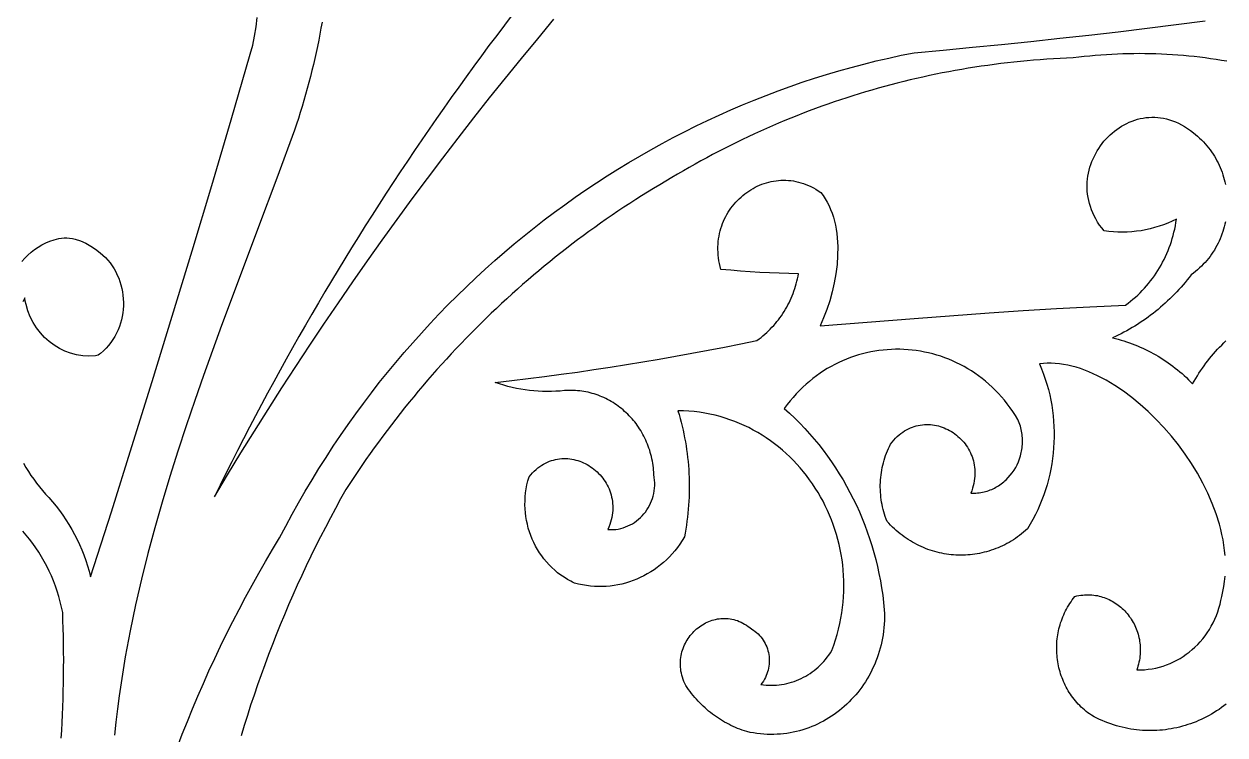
# Model space of a CAD drawing. Extents: x -425 to 425, y -1100 to 1100.
# Drawn here: x -97.9 to 89.3, y -307.8 to -197 of the extents above; entities that cross this region are included whole.
import ezdxf

# ---------------------------------------------------------------- set-up
doc = ezdxf.new("R2010")
doc.units = 0
doc.layers.add('LAYER_1', color=18, linetype='CONTINUOUS')

msp = doc.modelspace()

# ---------------------------------------------------------------- linework, layer by layer
at = {"layer": 'LAYER_1'}
for points in [[(-97.98, -265.43), (-97.6, -266.07), (-97.2, -266.7), (-96.79, -267.32), (-96.36, -267.92), (-95.92, -268.52), (-95.46, -269.1), (-94.99, -269.67), (-94.5, -270.23), (-94, -270.78), (-93.43, -271.44), (-92.87, -272.11), (-92.34, -272.81), (-91.83, -273.52), (-91.34, -274.24), (-90.87, -274.98), (-90.42, -275.74), (-90, -276.51), (-89.6, -277.29), (-89.23, -278.09), (-88.88, -278.9), (-88.55, -279.71), (-88.25, -280.55), (-87.97, -281.39), (-87.71, -282.24), (-87.49, -283.1), (-84.26, -272.97), (-81.06, -262.83), (-77.9, -252.67), (-74.78, -242.51), (-71.69, -232.33), (-68.63, -222.14), (-65.6, -211.94), (-62.61, -201.73), (-62.24, -200.32), (-61.94, -198.88), (-61.7, -197.43), (-61.53, -195.97)], [(-21.8, -195.6), (-23.01, -197.19), (-24.22, -198.78), (-25.42, -200.38), (-26.61, -201.99), (-27.79, -203.6), (-28.97, -205.22), (-30.14, -206.84), (-31.31, -208.47), (-32.46, -210.11), (-33.61, -211.75), (-34.75, -213.39), (-35.89, -215.04), (-37.01, -216.7), (-38.13, -218.36), (-39.24, -220.03), (-40.35, -221.7), (-41.45, -223.38), (-42.54, -225.07), (-43.62, -226.76), (-44.69, -228.45), (-45.76, -230.15), (-46.82, -231.86), (-47.87, -233.57), (-48.92, -235.28), (-49.96, -237), (-50.99, -238.73), (-52.01, -240.46), (-53.02, -242.2), (-54.03, -243.94), (-55.03, -245.68), (-56.02, -247.43), (-57, -249.19), (-57.98, -250.95), (-58.95, -252.72), (-59.91, -254.49), (-60.86, -256.27), (-61.81, -258.05), (-62.74, -259.83), (-63.67, -261.62), (-64.59, -263.42), (-65.51, -265.22), (-66.41, -267.02), (-67.31, -268.83), (-68.2, -270.65), (-66.15, -267.23), (-64.07, -263.82), (-61.97, -260.43), (-59.85, -257.06), (-57.7, -253.7), (-55.53, -250.36), (-53.34, -247.04), (-51.13, -243.74), (-48.89, -240.45), (-46.63, -237.18), (-44.35, -233.92), (-42.05, -230.68), (-39.72, -227.47), (-37.38, -224.26), (-35.01, -221.08), (-32.62, -217.91), (-30.21, -214.77), (-27.78, -211.64), (-25.32, -208.52), (-22.85, -205.43), (-20.35, -202.36), (-17.83, -199.3), (-15.29, -196.26)], [(-51.43, -196.7), (-51.6, -197.65), (-51.77, -198.6), (-51.95, -199.54), (-52.15, -200.49), (-52.35, -201.44), (-52.55, -202.38), (-52.77, -203.32), (-53, -204.26), (-53.23, -205.2), (-53.48, -206.13), (-53.73, -207.07), (-53.99, -208), (-54.26, -208.93), (-54.54, -209.86), (-54.83, -210.78), (-55.12, -211.71), (-55.43, -212.63), (-55.74, -213.54), (-58.49, -221.03), (-61.33, -228.6), (-64.21, -236.25), (-67.09, -243.96), (-68.5, -247.85), (-69.9, -251.75), (-71.27, -255.67), (-72.6, -259.6), (-73.9, -263.54), (-75.15, -267.5), (-76.34, -271.48), (-77.48, -275.46), (-78.56, -279.46), (-79.56, -283.48), (-80.49, -287.5), (-81.34, -291.53), (-82.1, -295.58), (-82.44, -297.6), (-82.76, -299.63), (-83.05, -301.66), (-83.32, -303.69), (-83.56, -305.73), (-83.77, -307.76)], [(-73.97, -309.62), (-73.21, -307.62), (-72.42, -305.63), (-71.61, -303.66), (-70.78, -301.69), (-69.93, -299.73), (-69.05, -297.78), (-68.16, -295.84), (-67.24, -293.91), (-66.3, -291.99), (-65.34, -290.08), (-64.36, -288.19), (-63.36, -286.3), (-62.34, -284.43), (-61.3, -282.57), (-60.23, -280.72), (-59.15, -278.88), (-58.04, -277.06), (-57.08, -275.21), (-56.09, -273.38), (-55.08, -271.57), (-54.05, -269.78), (-52.99, -268), (-51.91, -266.25), (-50.81, -264.51), (-49.69, -262.79), (-48.54, -261.09), (-47.38, -259.41), (-46.19, -257.74), (-44.98, -256.1), (-43.75, -254.48), (-42.51, -252.87), (-41.24, -251.28), (-39.95, -249.72), (-38.64, -248.17), (-37.31, -246.65), (-35.96, -245.14), (-34.6, -243.66), (-33.21, -242.2), (-31.81, -240.75), (-30.39, -239.33), (-28.95, -237.93), (-27.49, -236.56), (-26.01, -235.2), (-24.52, -233.86), (-23.01, -232.55), (-21.48, -231.26), (-19.94, -229.99), (-18.38, -228.75), (-16.8, -227.52), (-15.21, -226.32), (-13.6, -225.15), (-11.98, -223.99), (-10.34, -222.86), (-8.69, -221.76), (-7.02, -220.68), (-5.34, -219.62), (-3.64, -218.58), (-1.93, -217.57), (-0.2, -216.59), (1.54, -215.63), (3.29, -214.69), (5.06, -213.78), (6.84, -212.89), (8.63, -212.03), (10.43, -211.2), (12.25, -210.39), (14.08, -209.61), (15.92, -208.85), (17.77, -208.12), (19.63, -207.42), (21.5, -206.74), (23.39, -206.09), (25.29, -205.47), (27.19, -204.87), (29.11, -204.3), (31.03, -203.76), (32.97, -203.25), (34.92, -202.76), (36.87, -202.31), (38.83, -201.88), (40.81, -201.48), (45.35, -201.07), (49.9, -200.64), (54.44, -200.19), (58.99, -199.73), (63.53, -199.24), (68.06, -198.73), (72.6, -198.21), (77.13, -197.66), (81.66, -197.09), (86.19, -196.5)], [(89.56, -202.81), (88.72, -202.67), (87.87, -202.54), (87.03, -202.41), (86.18, -202.3), (85.33, -202.19), (84.48, -202.09), (83.63, -202), (82.78, -201.92), (81.93, -201.85), (81.07, -201.79), (80.22, -201.74), (79.36, -201.7), (78.51, -201.67), (77.65, -201.64), (76.79, -201.63), (75.93, -201.62), (75.07, -201.63), (74.22, -201.64), (73.36, -201.66), (72.5, -201.7), (71.64, -201.74), (70.78, -201.79), (69.92, -201.85), (69.06, -201.92), (68.2, -202), (67.34, -202.09), (66.48, -202.19), (65.62, -202.29), (64.59, -202.33), (63.56, -202.38), (62.53, -202.44), (61.5, -202.5), (60.48, -202.57), (59.45, -202.66), (58.43, -202.74), (57.4, -202.84), (56.38, -202.95), (55.36, -203.06), (54.34, -203.18), (53.32, -203.31), (52.3, -203.45), (51.29, -203.59), (50.27, -203.75), (49.26, -203.91), (48.24, -204.08), (47.23, -204.26), (46.22, -204.44), (45.22, -204.64), (44.21, -204.84), (43.21, -205.05), (42.2, -205.27), (41.2, -205.5), (40.2, -205.73), (39.21, -205.97), (38.21, -206.22), (37.22, -206.48), (36.22, -206.74), (35.24, -207.02), (34.25, -207.3), (33.26, -207.59), (32.28, -207.89), (31.3, -208.19), (30.32, -208.5), (29.34, -208.82), (28.37, -209.15), (27.4, -209.49), (26.43, -209.83), (25.46, -210.18), (24.49, -210.54), (23.53, -210.91), (22.57, -211.29), (21.62, -211.67), (20.66, -212.06), (19.71, -212.46), (18.76, -212.86), (17.81, -213.28), (16.87, -213.7), (15.93, -214.13), (14.99, -214.56), (14.06, -215.01), (13.13, -215.46), (12.2, -215.92), (11.27, -216.38), (10.35, -216.86), (9.43, -217.34), (8.51, -217.83), (7.6, -218.33), (6.69, -218.83), (5.79, -219.34), (4.88, -219.86), (3.98, -220.39), (3.09, -220.92), (2.14, -221.48), (1.19, -222.04), (0.24, -222.61), (-0.7, -223.18), (-1.63, -223.77), (-2.56, -224.36), (-3.49, -224.96), (-4.41, -225.56), (-5.32, -226.17), (-6.24, -226.79), (-7.14, -227.42), (-8.05, -228.05), (-8.94, -228.69), (-9.84, -229.33), (-10.73, -229.98), (-11.61, -230.64), (-12.49, -231.31), (-13.36, -231.98), (-14.23, -232.66), (-15.1, -233.34), (-15.96, -234.03), (-16.81, -234.73), (-17.66, -235.44), (-18.5, -236.15), (-19.34, -236.87), (-20.18, -237.59), (-21, -238.32), (-21.83, -239.06), (-22.65, -239.8), (-23.46, -240.55), (-24.27, -241.3), (-25.07, -242.07), (-25.87, -242.83), (-26.66, -243.61), (-27.44, -244.39), (-28.22, -245.17), (-29, -245.96), (-29.77, -246.76), (-30.53, -247.57), (-31.29, -248.38), (-32.04, -249.19), (-32.79, -250.01), (-33.53, -250.84), (-34.27, -251.68), (-35, -252.51), (-35.72, -253.36), (-36.44, -254.21), (-37.15, -255.07), (-37.86, -255.93), (-38.56, -256.8), (-39.26, -257.67), (-39.95, -258.55), (-40.63, -259.43), (-41.3, -260.32), (-41.98, -261.22), (-42.64, -262.12), (-43.3, -263.02), (-43.95, -263.93), (-44.6, -264.85), (-45.24, -265.77), (-45.87, -266.7), (-46.5, -267.63), (-47.12, -268.57), (-47.73, -269.51), (-48.55, -270.98), (-49.35, -272.45), (-50.14, -273.92), (-50.92, -275.41), (-51.68, -276.89), (-52.43, -278.39), (-53.17, -279.89), (-53.89, -281.4), (-54.6, -282.92), (-55.29, -284.44), (-55.97, -285.96), (-56.64, -287.5), (-57.3, -289.03), (-57.94, -290.58), (-58.56, -292.13), (-59.17, -293.68), (-59.77, -295.24), (-60.36, -296.81), (-60.93, -298.38), (-61.48, -299.95), (-62.03, -301.53), (-62.56, -303.12), (-63.07, -304.71), (-63.57, -306.3), (-64.06, -307.9)], [(89.27, -279.81), (89.2, -279), (89.09, -278.18), (88.96, -277.37), (88.8, -276.55), (88.61, -275.74), (88.39, -274.92), (87.89, -273.3), (87.29, -271.69), (86.6, -270.1), (85.83, -268.53), (84.98, -266.99), (84.06, -265.48), (83.07, -264), (82.02, -262.57), (80.91, -261.19), (79.75, -259.87), (78.55, -258.6), (77.32, -257.39), (76.05, -256.26), (74.75, -255.2), (73.43, -254.22), (72.1, -253.32), (70.76, -252.51), (69.41, -251.8), (68.07, -251.2), (66.73, -250.69), (66.07, -250.48), (65.41, -250.3), (64.76, -250.15), (64.11, -250.03), (63.46, -249.93), (62.83, -249.87), (62.2, -249.84), (61.58, -249.85), (60.97, -249.88), (60.37, -249.95), (60.7, -250.74), (61, -251.53), (61.27, -252.33), (61.52, -253.13), (61.75, -253.94), (61.95, -254.76), (62.12, -255.58), (62.27, -256.4), (62.39, -257.23), (62.49, -258.06), (62.57, -258.89), (62.62, -259.72), (62.65, -260.55), (62.65, -261.38), (62.62, -262.22), (62.57, -263.05), (62.5, -263.87), (62.4, -264.7), (62.28, -265.52), (62.14, -266.34), (61.97, -267.15), (61.77, -267.96), (61.55, -268.77), (61.31, -269.56), (61.04, -270.35), (60.75, -271.13), (60.43, -271.91), (60.09, -272.67), (59.73, -273.43), (59.34, -274.18), (58.93, -274.91), (58.49, -275.64), (58.19, -275.91), (57.88, -276.17), (57.57, -276.42), (57.26, -276.67), (56.94, -276.9), (56.62, -277.13), (56.29, -277.34), (55.96, -277.55), (55.62, -277.75), (55.28, -277.93), (54.94, -278.11), (54.6, -278.28), (54.25, -278.44), (53.9, -278.59), (53.55, -278.73), (53.2, -278.86), (52.84, -278.99), (52.48, -279.1), (52.12, -279.2), (51.76, -279.3), (51.39, -279.39), (51.03, -279.46), (50.66, -279.53), (50.29, -279.59), (49.92, -279.64), (49.55, -279.68), (49.18, -279.71), (48.81, -279.73), (48.44, -279.74), (48.07, -279.74), (47.7, -279.74), (47.33, -279.72), (46.96, -279.7), (46.59, -279.67), (46.22, -279.62), (45.85, -279.57), (45.49, -279.51), (45.12, -279.44), (44.76, -279.36), (44.4, -279.28), (44.04, -279.18), (43.68, -279.07), (43.32, -278.96), (42.97, -278.84), (42.62, -278.7), (42.27, -278.56), (41.92, -278.41), (41.58, -278.25), (41.24, -278.08), (40.9, -277.9), (40.57, -277.72), (40.24, -277.52), (39.91, -277.32), (39.59, -277.1), (39.27, -276.88), (38.96, -276.65), (38.65, -276.41), (38.34, -276.16), (38.04, -275.9), (37.75, -275.64), (37.46, -275.36), (37.17, -275.07), (36.89, -274.78), (36.62, -274.48), (36.47, -274.11), (36.34, -273.74), (36.22, -273.37), (36.11, -273), (36.01, -272.62), (35.92, -272.24), (35.84, -271.86), (35.76, -271.48), (35.71, -271.1), (35.66, -270.71), (35.62, -270.33), (35.59, -269.94), (35.57, -269.56), (35.56, -269.17), (35.56, -268.78), (35.58, -268.4), (35.6, -268.01), (35.63, -267.63), (35.68, -267.24), (35.73, -266.86), (35.79, -266.48), (35.87, -266.1), (35.95, -265.72), (36.05, -265.35), (36.15, -264.97), (36.27, -264.6), (36.39, -264.23), (36.53, -263.87), (36.67, -263.51), (36.83, -263.15), (36.99, -262.8), (37.17, -262.45), (37.42, -262.12), (37.67, -261.82), (37.94, -261.53), (38.21, -261.27), (38.48, -261.02), (38.76, -260.79), (39.05, -260.58), (39.34, -260.39), (39.64, -260.21), (39.94, -260.06), (40.24, -259.92), (40.55, -259.79), (40.85, -259.69), (41.17, -259.6), (41.48, -259.53), (41.79, -259.47), (42.11, -259.43), (42.42, -259.4), (42.74, -259.39), (43.05, -259.39), (43.37, -259.41), (43.68, -259.44), (43.99, -259.49), (44.3, -259.55), (44.6, -259.62), (44.91, -259.71), (45.21, -259.81), (45.5, -259.92), (45.79, -260.05), (46.08, -260.18), (46.36, -260.33), (46.63, -260.49), (46.9, -260.66), (47.16, -260.85), (47.41, -261.04), (47.66, -261.24), (47.9, -261.46), (48.13, -261.68), (48.35, -261.91), (48.56, -262.16), (48.76, -262.41), (48.95, -262.67), (49.13, -262.94), (49.3, -263.22), (49.46, -263.5), (49.61, -263.79), (49.74, -264.1), (49.86, -264.4), (49.97, -264.72), (50.06, -265.04), (50.14, -265.37), (50.2, -265.7), (50.25, -266.04), (50.28, -266.39), (50.3, -266.74), (50.3, -267.09), (50.28, -267.45), (50.25, -267.82), (50.2, -268.18), (50.13, -268.56), (50.04, -268.93), (49.93, -269.31), (49.8, -269.7), (49.65, -270.08), (49.92, -270.09), (50.19, -270.09), (50.45, -270.08), (50.71, -270.06), (50.97, -270.03), (51.23, -269.99), (51.48, -269.94), (51.72, -269.89), (51.97, -269.83), (52.21, -269.76), (52.45, -269.68), (52.68, -269.59), (52.91, -269.5), (53.13, -269.4), (53.36, -269.29), (53.57, -269.17), (53.79, -269.05), (53.99, -268.92), (54.2, -268.79), (54.4, -268.65), (54.59, -268.5), (54.78, -268.34), (54.97, -268.18), (55.15, -268.02), (55.49, -267.67), (55.81, -267.3), (56.12, -266.92), (56.39, -266.51), (56.65, -266.09), (56.87, -265.65), (57.08, -265.2), (57.25, -264.73), (57.4, -264.26), (57.47, -264.02), (57.53, -263.77), (57.57, -263.52), (57.62, -263.28), (57.65, -263.02), (57.68, -262.77), (57.7, -262.52), (57.71, -262.26), (57.71, -262.01), (57.71, -261.75), (57.7, -261.49), (57.68, -261.23), (57.65, -260.97), (57.61, -260.71), (57.57, -260.45), (57.51, -260.19), (57.45, -259.93), (57.38, -259.67), (57.3, -259.41), (57.21, -259.15), (57.11, -258.89), (57, -258.63), (56.61, -257.99), (56.2, -257.37), (55.78, -256.77), (55.35, -256.19), (54.9, -255.62), (54.44, -255.08), (53.96, -254.56), (53.47, -254.05), (52.97, -253.56), (52.46, -253.1), (51.94, -252.65), (51.41, -252.22), (50.86, -251.81), (50.31, -251.42), (49.75, -251.05), (49.18, -250.7), (48.6, -250.36), (48.01, -250.05), (47.42, -249.76), (46.82, -249.48), (46.21, -249.23), (45.6, -248.99), (44.98, -248.77), (44.35, -248.58), (43.73, -248.4), (43.09, -248.24), (42.46, -248.1), (41.82, -247.98), (41.17, -247.88), (40.53, -247.8), (39.88, -247.74), (39.24, -247.7), (38.59, -247.68), (37.94, -247.68), (37.29, -247.7), (36.64, -247.74), (36, -247.79), (35.35, -247.87), (34.71, -247.97), (34.07, -248.09), (33.43, -248.22), (32.79, -248.38), (32.16, -248.56), (31.53, -248.75), (30.91, -248.97), (30.29, -249.2), (29.68, -249.46), (29.08, -249.74), (28.48, -250.03), (27.89, -250.35), (27.3, -250.69), (26.72, -251.04), (26.16, -251.42), (25.6, -251.82), (25.05, -252.23), (24.51, -252.67), (23.98, -253.13), (23.46, -253.6), (22.95, -254.1), (22.46, -254.62), (21.97, -255.16), (21.5, -255.72), (21.04, -256.29), (20.6, -256.89), (21.43, -257.64), (22.23, -258.41), (23.02, -259.2), (23.79, -260.01), (24.53, -260.83), (25.26, -261.67), (25.97, -262.53), (26.65, -263.41), (27.31, -264.3), (27.96, -265.21), (28.58, -266.13), (29.17, -267.07), (29.75, -268.02), (30.3, -268.99), (30.83, -269.97), (31.34, -270.96), (31.83, -271.97), (32.29, -272.98), (32.72, -274.01), (33.14, -275.05), (33.53, -276.1), (33.89, -277.16), (34.24, -278.24), (34.55, -279.32), (34.85, -280.41), (35.11, -281.5), (35.35, -282.61), (35.57, -283.72), (35.76, -284.84), (35.93, -285.97), (36.06, -287.11), (36.18, -288.25), (36.2, -288.82), (36.2, -289.38), (36.19, -289.94), (36.16, -290.5), (36.12, -291.05), (36.06, -291.59), (35.98, -292.14), (35.89, -292.67), (35.79, -293.2), (35.67, -293.72), (35.54, -294.24), (35.4, -294.75), (35.24, -295.26), (35.06, -295.75), (34.88, -296.24), (34.68, -296.73), (34.47, -297.2), (34.25, -297.67), (34.01, -298.13), (33.76, -298.58), (33.5, -299.03), (33.23, -299.46), (32.95, -299.89), (32.66, -300.31), (32.36, -300.71), (32.04, -301.11), (31.72, -301.5), (31.38, -301.88), (31.04, -302.25), (30.69, -302.61), (30.32, -302.96), (29.95, -303.3), (29.57, -303.63), (29.18, -303.94), (28.78, -304.25), (28.38, -304.54), (27.97, -304.82), (27.55, -305.09), (27.12, -305.35), (26.68, -305.6), (26.24, -305.83), (25.79, -306.05), (25.34, -306.26), (24.88, -306.45), (24.41, -306.63), (23.94, -306.8), (23.46, -306.95), (22.98, -307.09), (22.49, -307.21), (22, -307.32), (21.5, -307.42), (21, -307.5), (20.49, -307.56), (19.98, -307.61), (19.47, -307.65), (18.95, -307.67), (18.44, -307.67), (17.92, -307.66), (17.39, -307.63), (16.87, -307.58), (16.34, -307.52), (15.81, -307.43), (15.28, -307.34), (14.74, -307.22), (14.38, -307.11), (14.03, -306.98), (13.67, -306.85), (13.32, -306.72), (12.97, -306.57), (12.63, -306.42), (12.29, -306.26), (11.95, -306.09), (11.62, -305.91), (11.29, -305.73), (10.97, -305.54), (10.65, -305.34), (10.33, -305.14), (10.02, -304.93), (9.71, -304.71), (9.4, -304.49), (9.11, -304.26), (8.81, -304.02), (8.52, -303.78), (8.24, -303.53), (7.96, -303.27), (7.68, -303.01), (7.41, -302.74), (7.15, -302.46), (6.89, -302.18), (6.64, -301.89), (6.39, -301.6), (6.15, -301.3), (5.91, -301), (5.68, -300.69), (5.46, -300.37), (5.24, -300.05), (5.09, -299.73), (4.95, -299.41), (4.83, -299.09), (4.72, -298.77), (4.63, -298.45), (4.56, -298.13), (4.5, -297.82), (4.45, -297.5), (4.42, -297.19), (4.41, -296.88), (4.4, -296.58), (4.41, -296.27), (4.44, -295.97), (4.47, -295.68), (4.52, -295.38), (4.58, -295.1), (4.65, -294.81), (4.74, -294.53), (4.83, -294.26), (4.94, -293.99), (5.05, -293.72), (5.18, -293.46), (5.32, -293.21), (5.46, -292.96), (5.62, -292.72), (5.78, -292.49), (5.95, -292.26), (6.14, -292.04), (6.32, -291.83), (6.52, -291.62), (6.73, -291.43), (6.94, -291.24), (7.15, -291.06), (7.38, -290.89), (7.61, -290.73), (7.85, -290.58), (8.09, -290.44), (8.33, -290.3), (8.58, -290.18), (8.84, -290.07), (9.1, -289.97), (9.37, -289.88), (9.63, -289.8), (9.9, -289.74), (10.18, -289.68), (10.45, -289.64), (10.73, -289.61), (11.01, -289.59), (11.3, -289.59), (11.58, -289.59), (11.86, -289.62), (12.15, -289.65), (12.44, -289.7), (12.72, -289.77), (13.01, -289.85), (13.29, -289.94), (13.58, -290.05), (13.86, -290.17), (14.14, -290.31), (14.42, -290.47), (14.7, -290.64), (14.97, -290.83), (15.25, -291.03), (15.52, -291.25), (15.79, -291.43), (16.04, -291.61), (16.29, -291.81), (16.52, -292.02), (16.74, -292.24), (16.94, -292.47), (17.13, -292.71), (17.3, -292.96), (17.46, -293.22), (17.61, -293.49), (17.74, -293.76), (17.86, -294.04), (17.96, -294.33), (18.05, -294.62), (18.12, -294.91), (18.18, -295.21), (18.22, -295.51), (18.24, -295.81), (18.26, -296.12), (18.25, -296.42), (18.23, -296.73), (18.2, -297.03), (18.15, -297.33), (18.08, -297.63), (18, -297.93), (17.9, -298.22), (17.78, -298.51), (17.65, -298.8), (17.5, -299.08), (17.33, -299.35), (17.15, -299.62), (16.95, -299.87), (17.36, -299.93), (17.77, -299.97), (18.17, -299.99), (18.58, -300), (18.98, -300), (19.38, -299.97), (19.78, -299.94), (20.18, -299.88), (20.58, -299.82), (20.97, -299.74), (21.35, -299.64), (21.74, -299.53), (22.11, -299.41), (22.49, -299.27), (22.86, -299.12), (23.22, -298.95), (23.58, -298.77), (23.93, -298.58), (24.27, -298.38), (24.61, -298.16), (24.94, -297.93), (25.26, -297.69), (25.58, -297.43), (25.89, -297.17), (26.18, -296.89), (26.47, -296.6), (26.75, -296.29), (27.02, -295.98), (27.28, -295.65), (27.53, -295.32), (27.77, -294.97), (28, -294.61), (28.3, -293.77), (28.58, -292.94), (28.83, -292.1), (29.05, -291.26), (29.25, -290.41), (29.41, -289.57), (29.56, -288.73), (29.67, -287.89), (29.76, -287.06), (29.83, -286.22), (29.87, -285.39), (29.88, -284.56), (29.87, -283.73), (29.84, -282.91), (29.78, -282.09), (29.7, -281.27), (29.59, -280.47), (29.46, -279.66), (29.31, -278.87), (29.14, -278.08), (28.95, -277.29), (28.73, -276.52), (28.49, -275.75), (28.23, -274.99), (27.95, -274.25), (27.65, -273.51), (27.33, -272.78), (26.99, -272.06), (26.63, -271.35), (26.25, -270.65), (25.85, -269.97), (25.43, -269.3), (25, -268.64), (24.54, -267.99), (24.07, -267.36), (23.58, -266.75), (23.07, -266.14), (22.55, -265.56), (22.01, -264.99), (21.46, -264.43), (20.88, -263.89), (20.3, -263.37), (19.69, -262.87), (19.07, -262.38), (18.44, -261.92), (17.79, -261.47), (17.13, -261.04), (16.46, -260.64), (15.77, -260.25), (15.07, -259.88), (14.35, -259.54), (13.62, -259.22), (12.89, -258.92), (12.13, -258.64), (11.37, -258.39), (10.6, -258.16), (9.81, -257.95), (9.01, -257.77), (8.21, -257.62), (7.39, -257.49), (6.56, -257.39), (5.73, -257.31), (4.88, -257.26), (4.03, -257.24), (4.2, -257.84), (4.37, -258.44), (4.53, -259.04), (4.68, -259.64), (4.82, -260.25), (4.95, -260.86), (5.07, -261.47), (5.18, -262.08), (5.28, -262.69), (5.38, -263.3), (5.46, -263.92), (5.53, -264.53), (5.6, -265.15), (5.65, -265.77), (5.7, -266.39), (5.74, -267.01), (5.76, -267.63), (5.78, -268.25), (5.79, -268.87), (5.78, -269.49), (5.77, -270.11), (5.75, -270.73), (5.72, -271.35), (5.68, -271.97), (5.63, -272.59), (5.57, -273.21), (5.51, -273.83), (5.43, -274.45), (5.34, -275.06), (5.24, -275.68), (5.14, -276.3), (5.02, -276.91), (4.68, -277.47), (4.32, -278.02), (3.94, -278.54), (3.54, -279.05), (3.12, -279.53), (2.69, -280), (2.24, -280.45), (1.78, -280.87), (1.3, -281.27), (0.81, -281.66), (0.3, -282.02), (-0.22, -282.36), (-0.75, -282.67), (-1.29, -282.97), (-1.84, -283.24), (-2.4, -283.49), (-2.97, -283.71), (-3.55, -283.91), (-4.13, -284.09), (-4.72, -284.24), (-5.32, -284.37), (-5.92, -284.48), (-6.53, -284.55), (-7.14, -284.61), (-7.76, -284.63), (-8.38, -284.64), (-9, -284.61), (-9.62, -284.56), (-10.24, -284.48), (-10.86, -284.38), (-11.48, -284.24), (-12.1, -284.08), (-12.39, -283.95), (-12.66, -283.81), (-13.21, -283.51), (-13.73, -283.19), (-14.23, -282.84), (-14.72, -282.47), (-15.18, -282.08), (-15.63, -281.67), (-16.06, -281.25), (-16.46, -280.8), (-16.85, -280.34), (-17.21, -279.86), (-17.55, -279.36), (-17.87, -278.85), (-18.16, -278.32), (-18.43, -277.79), (-18.68, -277.24), (-18.91, -276.68), (-19.11, -276.1), (-19.29, -275.52), (-19.44, -274.94), (-19.57, -274.34), (-19.67, -273.74), (-19.74, -273.13), (-19.79, -272.51), (-19.81, -271.9), (-19.8, -271.27), (-19.77, -270.65), (-19.71, -270.03), (-19.62, -269.4), (-19.5, -268.78), (-19.35, -268.16), (-19.17, -267.54), (-18.91, -267.22), (-18.64, -266.93), (-18.37, -266.65), (-18.09, -266.39), (-17.8, -266.16), (-17.51, -265.94), (-17.21, -265.74), (-16.91, -265.56), (-16.61, -265.39), (-16.3, -265.25), (-15.99, -265.12), (-15.67, -265.01), (-15.36, -264.92), (-15.04, -264.84), (-14.73, -264.78), (-14.41, -264.74), (-14.09, -264.71), (-13.77, -264.69), (-13.45, -264.7), (-13.14, -264.71), (-12.82, -264.75), (-12.51, -264.79), (-12.2, -264.85), (-11.89, -264.92), (-11.58, -265.01), (-11.28, -265.11), (-10.99, -265.23), (-10.69, -265.35), (-10.41, -265.49), (-10.12, -265.64), (-9.85, -265.8), (-9.58, -265.97), (-9.32, -266.16), (-9.06, -266.35), (-8.81, -266.56), (-8.57, -266.77), (-8.34, -267), (-8.12, -267.23), (-7.9, -267.48), (-7.7, -267.73), (-7.51, -267.99), (-7.33, -268.26), (-7.15, -268.54), (-7, -268.83), (-6.85, -269.12), (-6.71, -269.42), (-6.59, -269.73), (-6.48, -270.04), (-6.39, -270.37), (-6.31, -270.69), (-6.24, -271.03), (-6.19, -271.37), (-6.15, -271.71), (-6.13, -272.06), (-6.13, -272.41), (-6.14, -272.77), (-6.17, -273.13), (-6.22, -273.5), (-6.29, -273.87), (-6.37, -274.24), (-6.48, -274.61), (-6.6, -274.99), (-6.75, -275.37), (-6.91, -275.75), (-6.49, -275.77), (-6.08, -275.76), (-5.67, -275.73), (-5.27, -275.67), (-4.88, -275.59), (-4.5, -275.48), (-4.13, -275.35), (-3.76, -275.2), (-3.41, -275.03), (-3.07, -274.84), (-2.74, -274.64), (-2.42, -274.41), (-2.12, -274.16), (-1.83, -273.9), (-1.56, -273.63), (-1.3, -273.33), (-1.05, -273.02), (-0.83, -272.7), (-0.62, -272.37), (-0.42, -272.02), (-0.25, -271.66), (-0.09, -271.3), (0.04, -270.92), (0.16, -270.53), (0.25, -270.13), (0.32, -269.73), (0.37, -269.32), (0.4, -268.9), (0.41, -268.48), (0.39, -268.05), (0.34, -267.62), (0.27, -267.19), (0.25, -266.83), (0.23, -266.47), (0.19, -266.12), (0.15, -265.77), (0.1, -265.42), (0.04, -265.08), (-0.03, -264.73), (-0.1, -264.4), (-0.19, -264.06), (-0.28, -263.73), (-0.38, -263.4), (-0.49, -263.08), (-0.6, -262.76), (-0.72, -262.44), (-0.85, -262.13), (-0.99, -261.82), (-1.13, -261.52), (-1.28, -261.22), (-1.44, -260.93), (-1.6, -260.64), (-1.77, -260.35), (-1.95, -260.07), (-2.13, -259.79), (-2.32, -259.52), (-2.51, -259.26), (-2.71, -259), (-2.92, -258.75), (-3.13, -258.5), (-3.35, -258.25), (-3.58, -258.02), (-3.81, -257.78), (-4.04, -257.56), (-4.28, -257.34), (-4.52, -257.13), (-4.77, -256.92), (-5.03, -256.72), (-5.29, -256.52), (-5.55, -256.34), (-5.82, -256.15), (-6.09, -255.98), (-6.37, -255.81), (-6.65, -255.65), (-6.94, -255.5), (-7.22, -255.35), (-7.52, -255.21), (-7.81, -255.08), (-8.11, -254.96), (-8.42, -254.84), (-8.72, -254.74), (-9.03, -254.63), (-9.35, -254.54), (-9.66, -254.46), (-9.98, -254.38), (-10.31, -254.31), (-10.63, -254.25), (-10.96, -254.2), (-11.29, -254.16), (-11.62, -254.13), (-11.95, -254.1), (-12.29, -254.09), (-12.63, -254.08), (-12.97, -254.08), (-13.31, -254.1), (-13.65, -254.12), (-14.33, -254.18), (-15.02, -254.22), (-15.7, -254.25), (-16.38, -254.25), (-17.07, -254.24), (-17.75, -254.21), (-18.43, -254.16), (-19.11, -254.09), (-19.79, -254), (-20.46, -253.89), (-21.13, -253.77), (-21.8, -253.62), (-22.47, -253.46), (-23.13, -253.28), (-23.79, -253.07), (-24.44, -252.86), (-21.88, -252.56), (-19.31, -252.25), (-16.75, -251.92), (-14.19, -251.57), (-11.64, -251.22), (-9.08, -250.84), (-6.53, -250.46), (-3.98, -250.05), (-1.43, -249.64), (1.12, -249.21), (3.66, -248.76), (6.2, -248.3), (8.74, -247.82), (11.28, -247.33), (13.81, -246.82), (16.34, -246.3), (16.66, -246.07), (16.97, -245.83), (17.27, -245.59), (17.57, -245.33), (17.85, -245.07), (18.14, -244.81), (18.41, -244.53), (18.68, -244.25), (18.94, -243.97), (19.2, -243.67), (19.45, -243.37), (19.69, -243.07), (19.92, -242.75), (20.15, -242.44), (20.36, -242.11), (20.57, -241.78), (20.78, -241.45), (20.97, -241.11), (21.16, -240.77), (21.34, -240.42), (21.51, -240.06), (21.67, -239.71), (21.82, -239.34), (21.97, -238.98), (22.1, -238.61), (22.23, -238.23), (22.35, -237.85), (22.46, -237.47), (22.56, -237.08), (22.66, -236.7), (22.74, -236.3), (22.82, -235.91), (21.3, -235.87), (19.79, -235.83), (18.28, -235.76), (16.77, -235.69), (15.26, -235.59), (13.75, -235.49), (12.24, -235.37), (10.73, -235.23), (10.61, -234.78), (10.5, -234.33), (10.42, -233.88), (10.35, -233.44), (10.3, -233), (10.27, -232.56), (10.25, -232.13), (10.26, -231.7), (10.28, -231.28), (10.31, -230.86), (10.36, -230.45), (10.43, -230.04), (10.51, -229.64), (10.6, -229.24), (10.71, -228.85), (10.84, -228.47), (10.98, -228.09), (11.13, -227.73), (11.29, -227.36), (11.47, -227.01), (11.66, -226.67), (11.86, -226.33), (12.07, -226), (12.29, -225.68), (12.53, -225.37), (12.77, -225.07), (13.03, -224.77), (13.29, -224.49), (13.57, -224.22), (13.85, -223.96), (14.14, -223.71), (14.44, -223.47), (14.75, -223.24), (15.06, -223.02), (15.39, -222.82), (15.72, -222.62), (16.05, -222.44), (16.39, -222.27), (16.74, -222.12), (17.1, -221.98), (17.45, -221.85), (17.82, -221.73), (18.18, -221.63), (18.56, -221.55), (18.93, -221.48), (19.31, -221.42), (19.69, -221.38), (20.07, -221.35), (20.46, -221.34), (20.85, -221.35), (21.24, -221.37), (21.63, -221.41), (22.02, -221.46), (22.41, -221.53), (22.8, -221.62), (23.19, -221.73), (23.58, -221.85), (23.97, -222), (24.36, -222.16), (24.75, -222.34), (25.13, -222.54), (25.51, -222.76), (25.89, -223), (26.27, -223.25), (26.64, -223.74), (26.98, -224.25), (27.29, -224.77), (27.57, -225.32), (27.82, -225.89), (28.05, -226.48), (28.24, -227.09), (28.42, -227.71), (28.56, -228.34), (28.68, -228.99), (28.78, -229.65), (28.85, -230.32), (28.93, -231.68), (28.91, -233.08), (28.82, -234.49), (28.64, -235.91), (28.39, -237.33), (28.06, -238.73), (27.67, -240.12), (27.22, -241.47), (26.72, -242.77), (26.16, -244.03), (40.81, -242.87), (52.54, -242), (57.82, -241.64), (62.99, -241.33), (68.23, -241.06), (73.76, -240.81), (74.16, -240.51), (74.55, -240.2), (74.93, -239.89), (75.3, -239.56), (75.67, -239.23), (76.03, -238.88), (76.37, -238.53), (76.71, -238.17), (77.04, -237.8), (77.36, -237.42), (77.67, -237.03), (77.97, -236.64), (78.26, -236.24), (78.53, -235.83), (78.8, -235.41), (79.06, -234.99), (79.31, -234.56), (79.55, -234.12), (79.78, -233.68), (79.99, -233.23), (80.2, -232.77), (80.39, -232.31), (80.57, -231.84), (80.75, -231.37), (80.91, -230.89), (81.05, -230.41), (81.19, -229.93), (81.32, -229.43), (81.43, -228.94), (81.53, -228.44), (81.62, -227.94), (81.7, -227.43), (81.03, -227.74), (80.36, -228.03), (79.68, -228.29), (79, -228.52), (78.3, -228.73), (77.6, -228.91), (76.9, -229.07), (76.19, -229.2), (75.47, -229.3), (74.76, -229.37), (74.04, -229.42), (73.31, -229.44), (72.59, -229.43), (71.87, -229.39), (71.15, -229.33), (70.42, -229.24), (70.06, -228.78), (69.72, -228.32), (69.41, -227.85), (69.13, -227.38), (68.88, -226.9), (68.66, -226.43), (68.46, -225.95), (68.29, -225.46), (68.15, -224.98), (68.03, -224.5), (67.93, -224.01), (67.86, -223.53), (67.81, -223.05), (67.79, -222.57), (67.79, -222.1), (67.81, -221.62), (67.85, -221.15), (67.92, -220.69), (68, -220.22), (68.1, -219.77), (68.23, -219.32), (68.37, -218.88), (68.53, -218.44), (68.71, -218.01), (68.91, -217.59), (69.12, -217.18), (69.35, -216.78), (69.59, -216.39), (69.85, -216.01), (70.12, -215.64), (70.41, -215.28), (70.72, -214.94), (71.03, -214.61), (71.36, -214.29), (71.7, -213.99), (72.05, -213.7), (72.41, -213.42), (72.78, -213.16), (73.16, -212.92), (73.55, -212.7), (73.95, -212.49), (74.36, -212.3), (74.78, -212.13), (75.2, -211.98), (75.63, -211.85), (76.07, -211.74), (76.51, -211.66), (76.95, -211.59), (77.4, -211.55), (77.86, -211.53), (78.32, -211.53), (78.78, -211.55), (79.24, -211.61), (79.71, -211.68), (80.17, -211.79), (80.64, -211.91), (81.11, -212.07), (81.58, -212.25), (82.04, -212.47), (82.51, -212.71), (82.97, -212.98), (83.43, -213.28), (83.89, -213.61), (84.34, -213.97), (84.68, -214.23), (85, -214.5), (85.31, -214.78), (85.61, -215.07), (85.9, -215.36), (86.17, -215.66), (86.44, -215.97), (86.7, -216.29), (86.94, -216.61), (87.18, -216.93), (87.4, -217.27), (87.62, -217.6), (87.82, -217.95), (88.01, -218.3), (88.19, -218.65), (88.36, -219.01), (88.52, -219.37), (88.67, -219.73), (88.81, -220.1), (88.94, -220.48), (89.06, -220.85), (89.16, -221.23), (89.26, -221.61), (89.34, -221.99)], [(89.34, -227.83), (89.25, -228.21), (89.15, -228.59), (89.05, -228.97), (88.93, -229.34), (88.8, -229.72), (88.66, -230.08), (88.51, -230.45), (88.35, -230.81), (88.18, -231.17), (88, -231.52), (87.81, -231.86), (87.61, -232.21), (87.39, -232.54), (87.17, -232.87), (86.94, -233.2), (86.69, -233.52), (86.44, -233.83), (86.17, -234.14), (85.89, -234.44), (85.61, -234.73), (85.31, -235.01), (85, -235.29), (84.68, -235.56), (84.35, -235.82), (84.01, -236.07), (83.7, -236.47), (83.39, -236.86), (83.07, -237.25), (82.75, -237.63), (82.42, -238.01), (82.08, -238.38), (81.74, -238.74), (81.4, -239.1), (81.05, -239.46), (80.69, -239.81), (80.33, -240.15), (79.97, -240.49), (79.6, -240.82), (79.22, -241.14), (78.84, -241.46), (78.46, -241.77), (78.07, -242.08), (77.68, -242.38), (77.28, -242.68), (76.88, -242.96), (76.47, -243.24), (76.06, -243.52), (75.65, -243.79), (75.23, -244.05), (74.81, -244.3), (74.38, -244.55), (73.95, -244.8), (73.52, -245.03), (73.08, -245.26), (72.64, -245.48), (72.2, -245.69), (71.75, -245.9), (72.19, -246.01), (72.63, -246.12), (73.07, -246.24), (73.51, -246.37), (73.94, -246.51), (74.37, -246.66), (74.79, -246.81), (75.22, -246.97), (75.64, -247.14), (76.06, -247.32), (76.47, -247.5), (76.88, -247.7), (77.29, -247.9), (77.69, -248.1), (78.09, -248.32), (78.49, -248.54), (78.88, -248.77), (79.27, -249.01), (79.65, -249.25), (80.03, -249.51), (80.41, -249.77), (80.78, -250.03), (81.15, -250.31), (81.51, -250.59), (81.87, -250.87), (82.22, -251.17), (82.57, -251.47), (82.91, -251.78), (83.25, -252.09), (83.58, -252.41), (83.91, -252.74), (84.23, -253.08), (84.47, -252.65), (84.71, -252.23), (84.96, -251.82), (85.21, -251.41), (85.47, -251.01), (85.74, -250.62), (86.02, -250.23), (86.3, -249.84), (86.58, -249.47), (86.87, -249.1), (87.17, -248.73), (87.48, -248.38), (87.79, -248.02), (88.1, -247.68), (88.42, -247.34), (88.75, -247.01), (89.08, -246.68), (89.42, -246.37)], [(-98.2, -234.02), (-97.74, -233.5), (-97.26, -233.01), (-96.75, -232.56), (-96.22, -232.14), (-95.67, -231.76), (-95.08, -231.42), (-94.47, -231.11), (-93.83, -230.84), (-93.15, -230.62), (-92.44, -230.43), (-92.03, -230.35), (-91.61, -230.31), (-91.19, -230.31), (-90.77, -230.35), (-90.34, -230.42), (-89.92, -230.52), (-89.08, -230.79), (-88.26, -231.16), (-87.48, -231.6), (-86.73, -232.1), (-86.03, -232.63), (-85.61, -233), (-85.2, -233.39), (-84.83, -233.8), (-84.47, -234.23), (-84.15, -234.68), (-83.85, -235.15), (-83.58, -235.63), (-83.34, -236.12), (-83.12, -236.62), (-82.93, -237.14), (-82.77, -237.66), (-82.64, -238.19), (-82.53, -238.73), (-82.45, -239.27), (-82.4, -239.82), (-82.37, -240.37), (-82.38, -240.92), (-82.41, -241.47), (-82.47, -242.01), (-82.56, -242.56), (-82.68, -243.1), (-82.83, -243.63), (-83.01, -244.15), (-83.21, -244.67), (-83.45, -245.18), (-83.71, -245.67), (-84.01, -246.16), (-84.33, -246.62), (-84.69, -247.08), (-85.07, -247.51), (-85.49, -247.93), (-85.93, -248.33), (-86.12, -248.46), (-86.32, -248.57), (-86.54, -248.64), (-86.76, -248.68), (-87.76, -248.73), (-88.73, -248.67), (-89.69, -248.52), (-90.62, -248.28), (-91.52, -247.95), (-92.37, -247.54), (-93.19, -247.05), (-93.96, -246.48), (-94.67, -245.83), (-95.33, -245.13), (-95.92, -244.35), (-96.45, -243.52), (-96.9, -242.63), (-97.27, -241.69), (-97.56, -240.71), (-97.67, -240.2), (-97.76, -239.68), (-98.06, -240.28)], [(-92.08, -308.25), (-92, -307.03), (-91.94, -305.81), (-91.88, -304.59), (-91.83, -303.37), (-91.79, -302.14), (-91.75, -300.92), (-91.73, -299.7), (-91.71, -298.48), (-91.7, -297.25), (-91.69, -296.03), (-91.7, -294.81), (-91.71, -293.58), (-91.74, -292.36), (-91.77, -291.14), (-91.8, -289.91), (-91.85, -288.69), (-92.02, -287.84), (-92.23, -287), (-92.45, -286.17), (-92.71, -285.36), (-92.98, -284.55), (-93.28, -283.76), (-93.61, -282.98), (-93.95, -282.21), (-94.32, -281.46), (-94.72, -280.72), (-95.13, -280), (-95.57, -279.3), (-96.03, -278.6), (-96.5, -277.93), (-97, -277.27), (-97.52, -276.63), (-98.06, -276.01)], [(89.46, -302.94), (89.09, -303.22), (88.72, -303.49), (88.34, -303.76), (87.96, -304.01), (87.58, -304.25), (87.18, -304.49), (86.79, -304.71), (86.39, -304.92), (85.98, -305.13), (85.58, -305.32), (85.16, -305.51), (84.75, -305.68), (84.33, -305.84), (83.91, -306), (83.48, -306.14), (83.05, -306.28), (82.62, -306.4), (82.19, -306.51), (81.75, -306.62), (81.31, -306.71), (80.87, -306.79), (80.43, -306.86), (79.98, -306.93), (79.54, -306.98), (79.09, -307.02), (78.64, -307.05), (78.19, -307.07), (77.74, -307.07), (77.29, -307.07), (76.84, -307.06), (76.39, -307.03), (75.94, -307), (75.49, -306.95), (75.04, -306.89), (74.59, -306.83), (74.14, -306.75), (73.69, -306.66), (73.24, -306.55), (72.8, -306.44), (72.35, -306.32), (71.91, -306.18), (71.46, -306.03), (71.02, -305.87), (70.59, -305.7), (70.15, -305.52), (69.72, -305.33), (69.29, -305.12), (68.86, -304.9), (68.44, -304.68), (68.16, -304.48), (67.89, -304.28), (67.62, -304.07), (67.36, -303.86), (67.11, -303.63), (66.87, -303.41), (66.64, -303.18), (66.41, -302.94), (66.19, -302.69), (65.97, -302.45), (65.77, -302.19), (65.57, -301.93), (65.37, -301.67), (65.19, -301.4), (65.01, -301.13), (64.84, -300.86), (64.68, -300.58), (64.53, -300.29), (64.38, -300.01), (64.24, -299.72), (64.11, -299.42), (63.98, -299.12), (63.87, -298.83), (63.76, -298.52), (63.65, -298.22), (63.56, -297.91), (63.47, -297.6), (63.4, -297.29), (63.32, -296.97), (63.26, -296.66), (63.21, -296.34), (63.16, -296.02), (63.12, -295.7), (63.09, -295.38), (63.06, -295.06), (63.05, -294.74), (63.04, -294.42), (63.04, -294.09), (63.04, -293.77), (63.06, -293.45), (63.08, -293.13), (63.12, -292.8), (63.15, -292.48), (63.2, -292.16), (63.26, -291.84), (63.32, -291.52), (63.39, -291.2), (63.48, -290.89), (63.56, -290.57), (63.66, -290.26), (63.77, -289.95), (63.88, -289.64), (64, -289.33), (64.13, -289.03), (64.27, -288.73), (64.42, -288.43), (64.57, -288.13), (64.73, -287.84), (64.91, -287.55), (65.09, -287.27), (65.28, -286.99), (65.47, -286.71), (65.68, -286.43), (65.89, -286.16), (66.2, -286.09), (66.5, -286.03), (66.79, -285.99), (67.09, -285.95), (67.39, -285.92), (67.68, -285.91), (67.97, -285.91), (68.26, -285.92), (68.54, -285.93), (68.82, -285.96), (69.1, -286), (69.38, -286.05), (69.65, -286.11), (69.92, -286.18), (70.19, -286.26), (70.45, -286.34), (70.71, -286.44), (70.97, -286.55), (71.22, -286.66), (71.46, -286.78), (71.7, -286.91), (71.94, -287.05), (72.17, -287.2), (72.4, -287.35), (72.62, -287.51), (72.84, -287.68), (73.05, -287.86), (73.25, -288.04), (73.45, -288.23), (73.65, -288.43), (73.83, -288.63), (74.02, -288.84), (74.19, -289.06), (74.36, -289.28), (74.52, -289.5), (74.67, -289.73), (74.82, -289.97), (74.96, -290.21), (75.09, -290.46), (75.22, -290.71), (75.33, -290.96), (75.44, -291.22), (75.54, -291.49), (75.64, -291.76), (75.72, -292.03), (75.8, -292.3), (75.86, -292.58), (75.92, -292.86), (75.97, -293.15), (76.01, -293.43), (76.04, -293.72), (76.06, -294.01), (76.07, -294.31), (76.07, -294.6), (76.06, -294.9), (76.04, -295.2), (76.02, -295.5), (75.98, -295.8), (75.92, -296.1), (75.86, -296.4), (75.79, -296.71), (75.71, -297.01), (75.61, -297.31), (75.51, -297.62), (76.11, -297.62), (76.72, -297.58), (77.31, -297.52), (77.9, -297.44), (78.48, -297.32), (79.05, -297.18), (79.61, -297.02), (80.17, -296.82), (80.71, -296.61), (81.24, -296.37), (81.76, -296.11), (82.27, -295.82), (82.76, -295.51), (83.24, -295.18), (83.7, -294.83), (84.15, -294.46), (84.59, -294.06), (85.01, -293.65), (85.41, -293.22), (85.79, -292.77), (86.16, -292.31), (86.5, -291.82), (86.83, -291.32), (87.13, -290.8), (87.42, -290.27), (87.68, -289.73), (87.92, -289.16), (88.14, -288.59), (88.33, -288), (88.5, -287.4), (88.64, -286.79), (88.76, -286.16), (88.94, -285.39), (89.09, -284.61), (89.2, -283.82), (89.28, -283.03)]]:
    msp.add_lwpolyline(points, dxfattribs=at)

doc.saveas('drawing.dxf')
